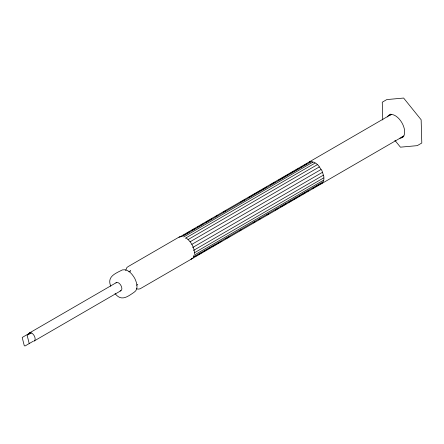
<?xml version="1.0" encoding="UTF-8"?>
<svg xmlns="http://www.w3.org/2000/svg" width="444" height="444" viewBox="0 0 444 444"><rect width="100%" height="100%" fill="white"/><g stroke="black" fill="none" stroke-linecap="round" stroke-linejoin="round"><path stroke-width="0.67" d="M183.699 236.991L312.87 162.143L313.891 162.116L316.172 163.481L318.387 165.484L322.039 170.84L323.87 176.745L323.926 179.404L323.399 180.286L323.393 181.624L193.445 256.982M125.696 270.379L126.917 267.482L128.416 266.433L179.931 236.58M322.3 183.244L322.616 182.134M194.067 256.182L193.068 257.925L191.564 258.974M190.964 259.357L191.553 258.563M320.729 184.16L321.317 183.366M309.163 162.432L309.757 161.638L310.867 161.916L311.705 161.488L312.87 162.143M389.987 115.246L390.431 114.896M129.737 271.401L130.658 270.751L128.865 271.795M179.021 237.401L391.408 114.324M180.591 236.935L181.79 236.241M183.583 235.203L185.376 234.16M186.574 233.472L189.566 231.735M191.952 230.353L194.944 228.616M197.336 227.234L199.128 226.19M200.327 225.502L203.319 223.765M205.711 222.383L208.697 220.646M209.895 219.958L211.688 218.914M215.279 216.839L217.072 215.795M223.648 211.988L225.441 210.944M240.393 202.281L241.586 201.593M242.785 200.899L244.577 199.856M248.762 197.43L249.961 196.736M251.154 196.048L252.952 195.005M254.146 194.311L255.344 193.617M256.538 192.929L258.33 191.886M259.529 191.192L261.322 190.154M262.521 189.46L263.714 188.767M264.913 188.078L266.705 187.035M270.291 184.959L272.089 183.916M273.282 183.222L275.075 182.184M278.666 180.109L280.458 179.065M281.651 178.371L285.842 175.946M287.035 175.252L288.828 174.215M290.026 173.521L294.211 171.095M295.41 170.402L298.995 168.326M300.788 167.283L302.586 166.245M303.779 165.551L306.771 163.819M182.295 236.413L310.867 161.916M185.27 238.3L315.035 163.109M188.045 239.588L317.21 164.741M29.748 332.795L116.495 282.528M190.099 241.786L319.264 166.938M191.858 244.367L321.023 169.519M192.641 247.536L322.405 172.344M33.344 341.17L25.092 345.948L24.292 345.765L22.2 337.468L30.447 332.689L31.247 332.872A4.668 2.586 59.9 0 1 34.793 337.074A4.668 2.586 59.9 0 1 34.044 341.064L120.785 290.798M193.529 250.416L323.293 175.219M136.608 285.198L137.801 284.504M194.466 252.769L323.632 177.922M193.634 255.478L323.399 180.286M195.144 256.482L196.936 255.444M198.135 254.751L202.32 252.325M203.513 251.631L205.311 250.594M206.504 249.9L207.703 249.206M208.896 248.512L210.689 247.475M211.888 246.781L213.681 245.737M214.879 245.049L216.073 244.355M217.266 243.662L219.064 242.624M220.257 241.93L221.456 241.236M225.641 238.811L227.433 237.768M228.632 237.079L229.826 236.386M239.394 230.841L241.186 229.798M253.147 222.871L254.945 221.828M258.53 219.752L260.323 218.714M266.899 214.902L268.698 213.858M275.274 210.051L278.266 208.314M280.658 206.932L286.635 203.463M288.428 202.425L292.019 200.344M293.212 199.656L297.402 197.23M298.596 196.537L300.388 195.493M301.587 194.805L305.772 192.374M306.965 191.686L308.763 190.643M312.348 188.567L314.141 187.523M315.34 186.83L317.133 185.792M318.331 185.098L319.525 184.404M403.951 135.931L140.049 288.828L138.151 289.116L136.524 288.744M402.974 136.502L403.546 136.38M186.28 238.028C191.142 241.741 194.489 247.68 194.505 253.868M115.04 293.528C121.129 301.482 127.006 297.164 134.066 292.296C138.867 289.405 136.808 282.584 134.815 278.51C132.351 274.176 128.055 268.709 122.433 269.897C115.14 273.548 106.677 276.734 110.795 286.263M394.871 140.287L400.421 147.169L417.26 145.643L421.8 143.012L421.14 119.763L403.635 98.052L386.791 99.578L382.256 102.209L382.761 119.985M31.285 333.011L27.123 335.259L29.221 343.562M30.486 332.834L30.447 332.689A4.668 2.586 59.9 0 0 28.827 333.827M387.379 116.911A13.031 7.215 59.9 0 1 401.77 122.522A13.031 7.215 59.9 0 1 399.944 138.156M403.113 136.902A13.031 7.215 59.9 0 1 401.798 137.085M389.788 114.979A13.031 7.215 59.9 0 1 390.726 114.108M115.94 282.917A4.668 2.586 59.9 0 1 121.062 285.708A4.668 2.586 59.9 0 1 120.085 290.903"/></g></svg>
